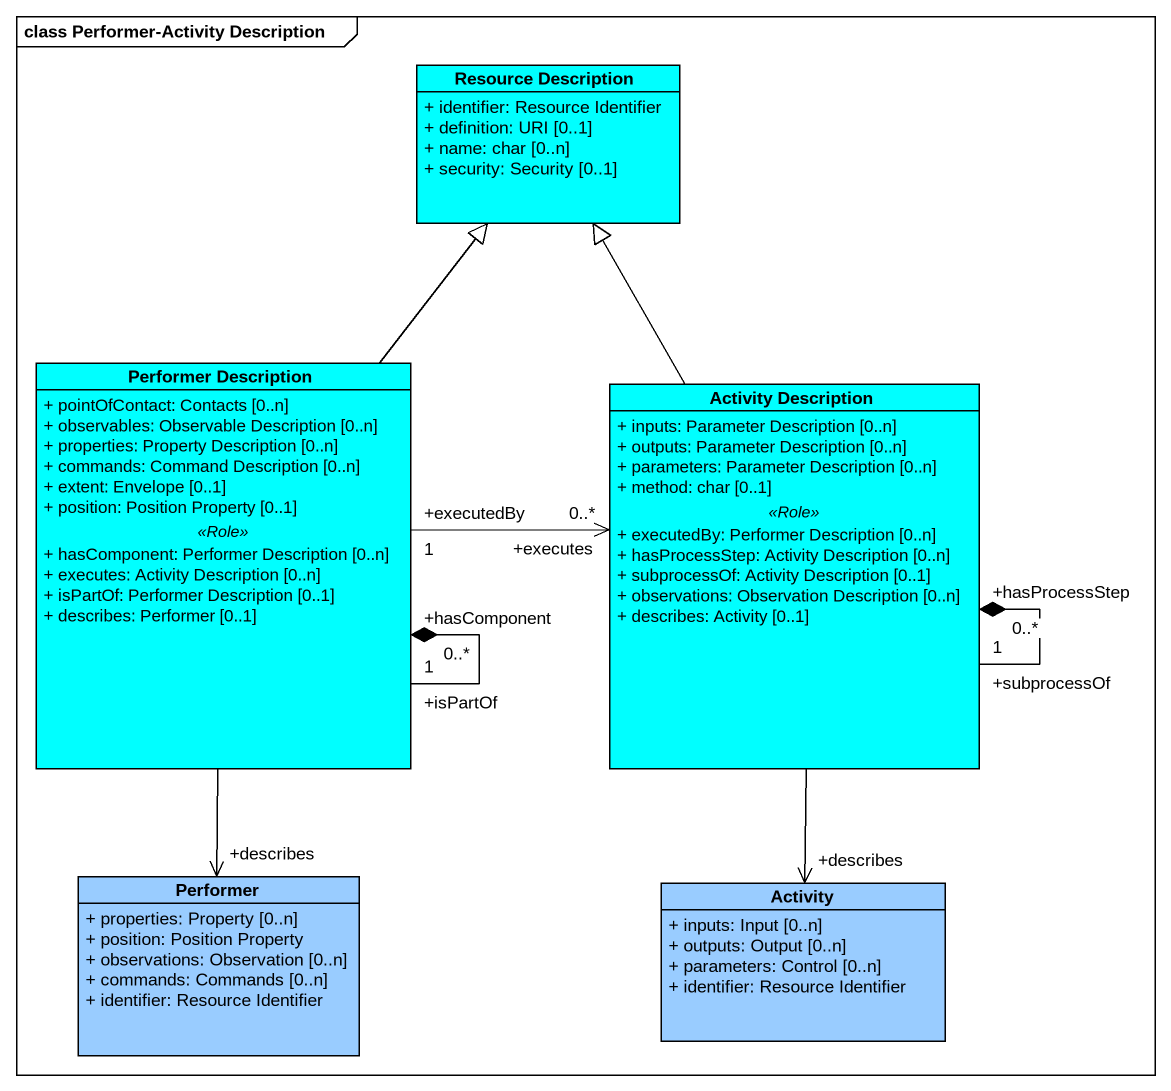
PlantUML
@startuml
mainframe class Performer-Activity Description
hide circle
hide empty members
skinparam classAttributeIconSize 0
class "Resource Description" as Resource_Description #00FFFF {
  + identifier: Resource Identifier
  + definition: URI [0..1]
  + name: char [0..n]
  + security: Security [0..1]
}
class "Performer Description" as Performer_Description #00FFFF {
  + pointOfContact: Contacts [0..n]
  + observables: Observable Description [0..n]
  + properties: Property Description [0..n]
  + commands: Command Description [0..n]
  + extent: Envelope [0..1]
  + position: Position Property [0..1]
  .. <<Role>> ..
  + hasComponent: Performer Description [0..n]
  + executes: Activity Description [0..n]
  + isPartOf: Performer Description [0..1]
  + describes: Performer [0..1]
}
class "Activity Description" as Activity_Description #00FFFF {
  + inputs: Parameter Description [0..n]
  + outputs: Parameter Description [0..n]
  + parameters: Parameter Description [0..n]
  + method: char [0..1]
  .. <<Role>> ..
  + executedBy: Performer Description [0..n]
  + hasProcessStep: Activity Description [0..n]
  + subprocessOf: Activity Description [0..1]
  + observations: Observation Description [0..n]
  + describes: Activity [0..1]
}
class Performer #99CCFF {
  + properties: Property [0..n]
  + position: Position Property
  + observations: Observation [0..n]
  + commands: Commands [0..n]
  + identifier: Resource Identifier
}
class Activity #99CCFF {
  + inputs: Input [0..n]
  + outputs: Output [0..n]
  + parameters: Control [0..n]
  + identifier: Resource Identifier
}
Performer_Description -up-|> Resource_Description
Performer_Description "+isPartOf\n1" --* "+hasComponent\n0..*" Performer_Description
Performer_Description "+executedBy\n1" -right-> "+executes\n0..*" Activity_Description
Performer_Description --> "+describes" Performer
Activity_Description -up-|> Resource_Description
Activity_Description "+subprocessOf\n1" --* "+hasProcessStep\n0..*" Activity_Description
Activity_Description --> "+describes" Activity
@enduml
